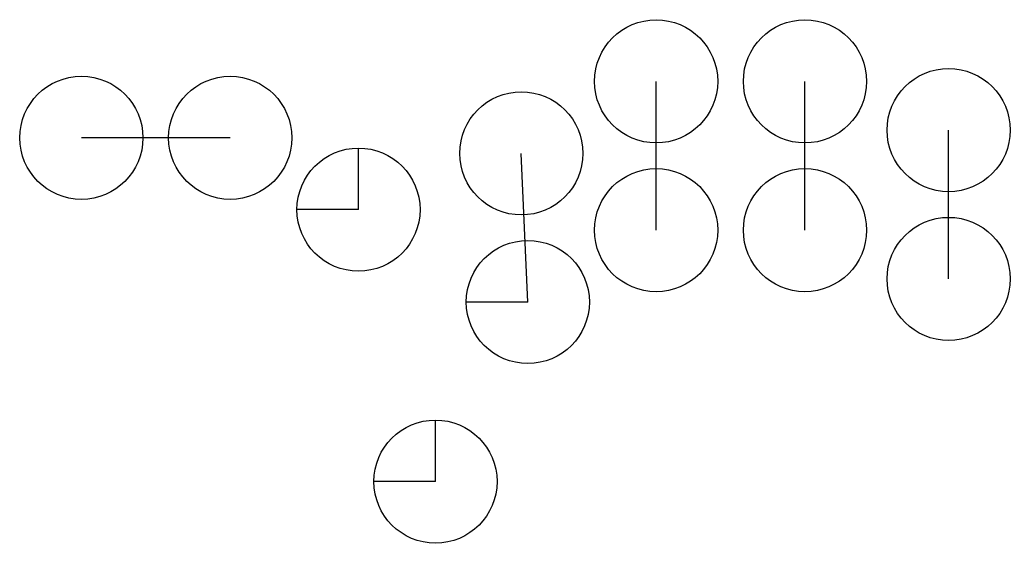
# Model space of a CAD drawing. Header units: millimetres. Extents: x 34 to 227, y 16 to 118.
import ezdxf

# ---------------------------------------------------------------- set-up
doc = ezdxf.new("R2010")
doc.units = ezdxf.units.MM
doc.layers.get('0').update_dxf_attribs({"linetype": 'CONTINUOUS'})

msp = doc.modelspace()

# ---------------------------------------------------------------- linework, layer by layer
for p, q in [((157.93, 76.98), (157.93, 105.98)), ((186.93, 76.98), (186.93, 105.98)), ((74.93, 94.98), (45.93, 94.98)), ((214.93, 67.48), (214.93, 96.48)), ((99.93, 80.98), (99.93, 92.98)), ((132.93, 62.98), (131.66, 91.95)), ((99.93, 80.98), (87.93, 80.98)), ((132.93, 62.98), (120.93, 62.98)), ((114.93, 27.98), (114.93, 39.98)), ((114.93, 27.98), (102.93, 27.98))]:
    msp.add_line(p, q)
for centre in [(157.93, 105.98), (186.93, 105.98), (214.93, 96.48), (45.93, 94.98), (74.93, 94.98), (131.66, 91.95), (99.93, 80.98), (157.93, 76.98), (186.93, 76.98), (214.93, 67.48), (132.93, 62.98), (114.93, 27.98)]:
    msp.add_circle(centre, 12)

doc.saveas('drawing.dxf')
